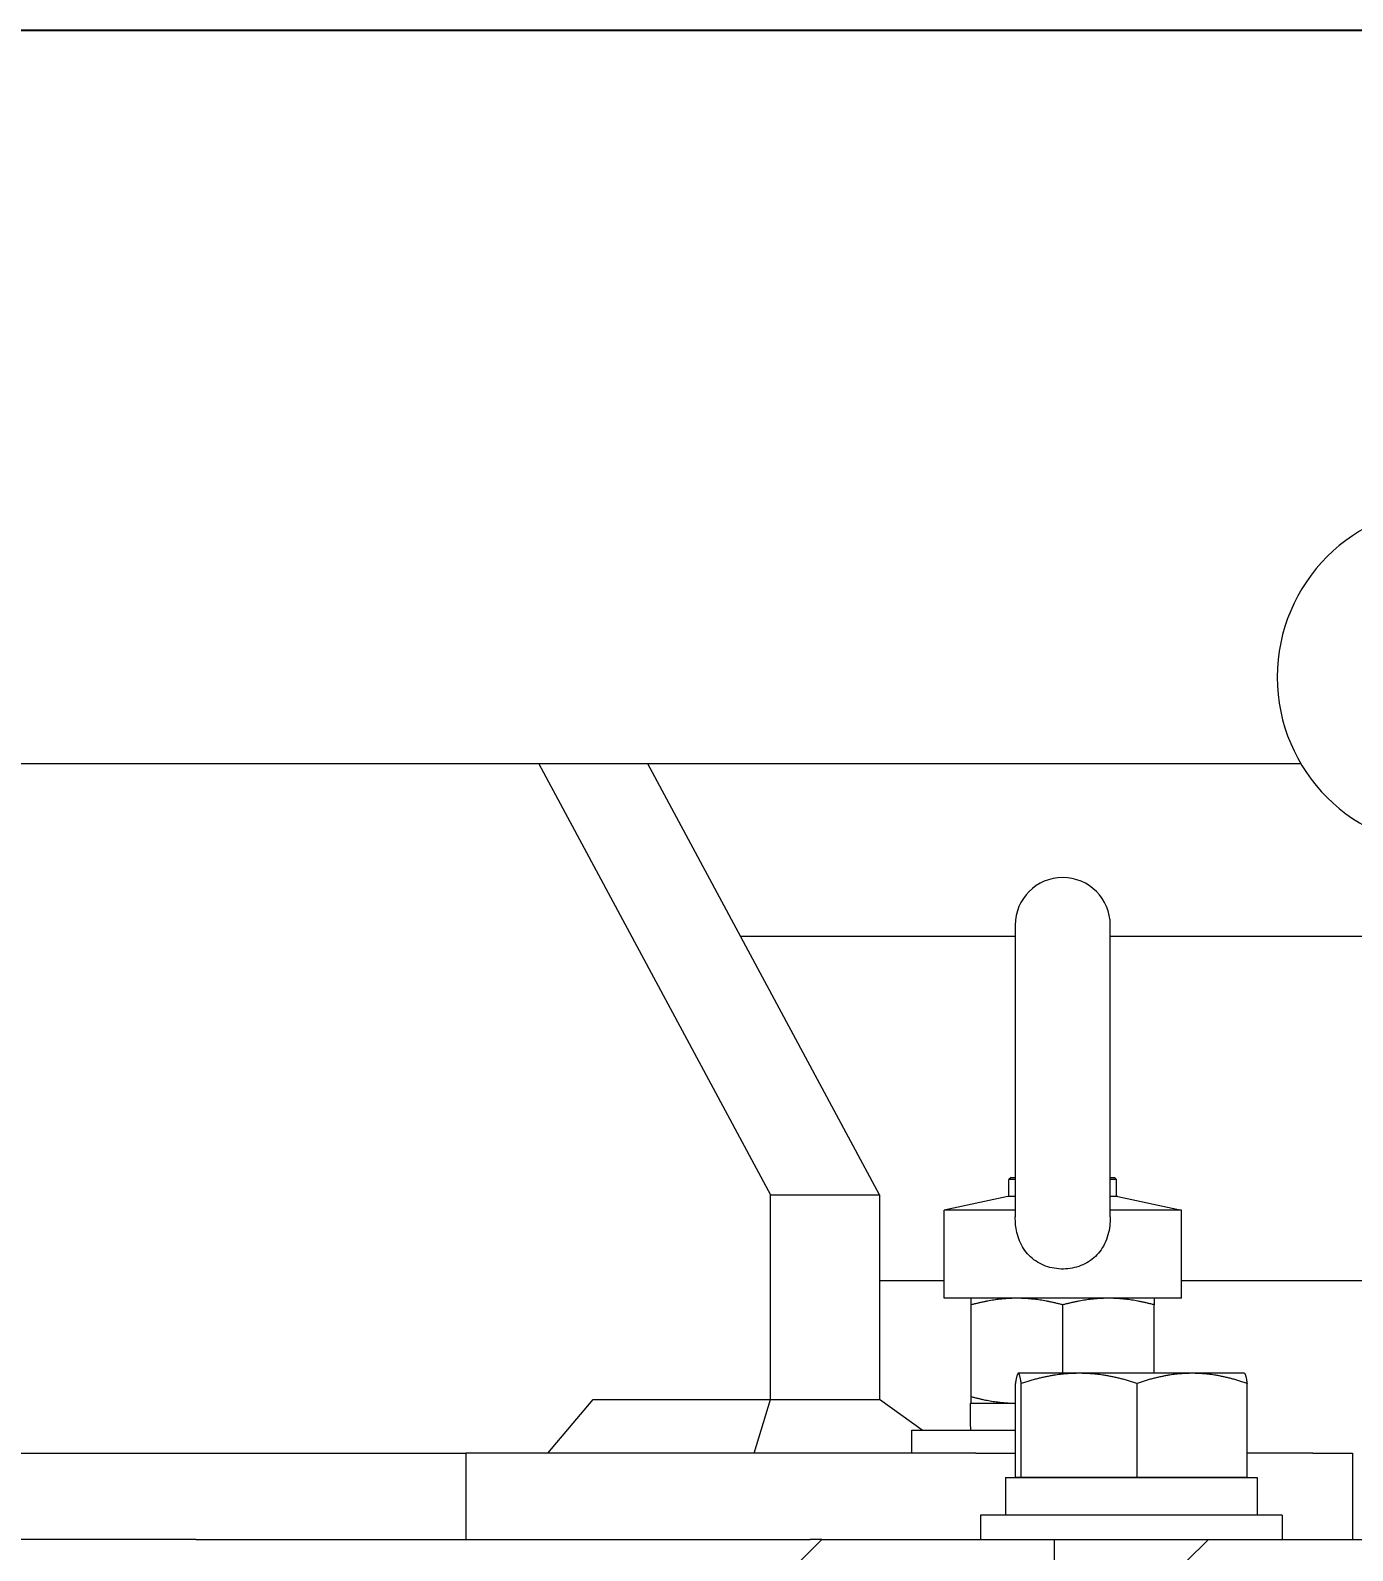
# Model space of a CAD drawing. Header units: inches. Extents: x 17 to 469, y 7 to 301.
# Drawn here: x 79.47 to 87.14, y 136.49 to 145.31 of the extents above; entities that cross this region are included whole.
import ezdxf

# ---------------------------------------------------------------- set-up
doc = ezdxf.new("R2010")
doc.units = ezdxf.units.IN
doc.header["$LTSCALE"] = 14
doc.header["$MEASUREMENT"] = 0
doc.linetypes.add('DASHED_SPACE', pattern=[0.2067, 0.1654, -0.0413])
for name, color, linetype, lineweight in [('Dimension (ANSI)', 7, 'Continuous', 25), ('Sketch Geometry (ANSI)', 7, 'Continuous', 25), ('Visible (ANSI)', 7, 'Continuous', 50)]:
    doc.layers.add(name, color=color, linetype=linetype, lineweight=lineweight)
doc.styles.add('MEMCOR Medium', font='arial.ttf')
doc.dimstyles.new('Default (ANSI)', dxfattribs={"dimscale": 14, "dimtxt": 0.15, "dimasz": 0.098425, "dimexe": 0.125, "dimexo": 0.0625, "dimgap": 0.031496, "dimtad": 0, "dimtih": 1, "dimtoh": 1, "dimdec": 4, "dimrnd": 1e-08, "dimzin": 3, "dimdsep": 46, "dimlunit": 5, "dimtxsty": 'MEMCOR Medium', "dimcen": 0.09, "dimdle": 0.393701, "dimclrd": 256, "dimclre": 256, "dimclrt": 256, "dimadec": 0, "dimazin": 1, "dimtfac": 0.8, "dimtofl": 0, "dimtmove": 0, "dimatfit": 3, "dimfxl": 1, "dimfrac": 1, "dimtolj": 1, "dimtzin": 4, "dimlwd": -1, "dimlwe": -1, "dimarcsym": 0})

# ---------------------------------------------------------------- blocks, each defined once
blk = doc.blocks.new('*D23')
at = {"layer": 'Defpoints', "color": 0, "transparency": 16777216}
for p in [(90.292, 145.3089), (29.8624, 42.0809), (70.4461, 42.0809)]:
    blk.add_point(p, dxfattribs=at)
at = {"layer": 'Dimension (ANSI)', "transparency": 16777216}
for p, q in [((89.417, 145.3089), (28.1124, 145.3089)), ((29.8624, 143.9309), (29.8624, 97.6246)), ((29.8624, 43.4588), (29.8624, 89.7651)), ((69.5711, 42.0809), (28.1124, 42.0809))]:
    blk.add_line(p, q, dxfattribs=at)
for points in [[(29.6327, 143.9309), (30.092, 143.9309), (29.8624, 145.3089)], [(29.6327, 43.4588), (30.092, 43.4588), (29.8624, 42.0809)]]:
    blk.add_solid(points, dxfattribs=at)
at = {"layer": 'Dimension (ANSI)', "transparency": 16777216, "char_height": 2.1, "attachment_point": 5, "style": 'MEMCOR Medium'}
for s, insert in [('\\A1; 103{\\H0.8x;\\S1#4;} in', (29.8624, 95.8379)), ('\\A1;[2622.0 mm]', (29.8624, 91.9081))]:
    blk.add_mtext(s, dxfattribs=dict(at, insert=insert))

msp = doc.modelspace()

# ---------------------------------------------------------------- linework, layer by layer
at = {"layer": 'Sketch Geometry (ANSI)', "linetype": 'DASHED_SPACE', "ltscale": 1.159922}
msp.add_line((113.80726, 145.30889), (33.24927, 145.30889), dxfattribs=at)
at = {"layer": 'Visible (ANSI)', "linetype": 'Continuous', "lineweight": 18}
for p, q in [((82.42209, 141.05389), (74.1187, 141.05389)), ((83.05433, 141.05389), (82.42209, 141.05389)), ((82.42209, 141.05389), (83.76692, 138.55389)), ((86.84433, 141.05389), (83.05433, 141.05389)), ((84.39916, 138.55389), (83.05433, 141.05389)), ((85.18637, 140.11824), (85.18637, 138.42453)), ((85.73755, 138.42453), (85.73755, 140.11824)), ((83.59227, 140.05389), (85.18637, 140.05389)), ((85.73755, 140.05389), (87.65165, 140.05389)), ((85.16196, 138.65389), (85.14946, 138.64139)), ((85.16196, 138.65389), (85.18637, 138.65389)), ((85.73755, 138.65389), (85.76196, 138.65389)), ((85.76196, 138.65389), (85.77446, 138.64139)), ((85.18637, 138.64139), (85.14946, 138.64139)), ((85.14946, 138.54324), (85.14946, 138.64139)), ((85.77446, 138.64139), (85.73755, 138.64139)), ((85.77446, 138.54324), (85.77446, 138.64139)), ((83.76692, 137.36639), (83.76692, 138.55389)), ((83.76692, 138.55389), (84.39916, 138.55389)), ((84.39916, 138.55389), (84.39916, 137.36639)), ((85.1425, 138.54324), (84.77299, 138.4647)), ((85.18637, 138.54324), (85.1425, 138.54324)), ((85.78143, 138.54324), (85.73755, 138.54324)), ((85.78143, 138.54324), (86.15094, 138.4647)), ((85.18637, 138.4647), (84.77299, 138.4647)), ((84.77299, 137.95289), (84.77299, 138.4647)), ((86.15094, 138.4647), (85.73755, 138.4647)), ((86.15094, 137.95289), (86.15094, 138.4647)), ((84.77299, 138.05389), (84.39916, 138.05389)), ((88.31437, 138.05389), (86.15094, 138.05389)), ((86.15094, 137.95289), (84.77299, 137.95289)), ((84.93096, 137.38219), (84.93096, 137.91458)), ((85.46196, 137.51752), (85.46196, 137.91458)), ((85.99296, 137.51752), (85.99296, 137.91458)), ((85.20363, 137.51752), (85.20299, 137.51714)), ((85.20428, 137.51752), (85.20363, 137.51752)), ((85.55716, 137.51752), (85.20428, 137.51752)), ((86.21252, 137.51752), (85.55716, 137.51752)), ((86.51563, 137.51752), (86.21252, 137.51752)), ((86.51563, 137.51752), (86.51628, 137.51714)), ((85.18748, 136.91352), (85.18748, 137.45893)), ((85.22108, 136.91352), (85.22108, 137.45893)), ((85.89324, 136.91352), (85.89324, 137.45893)), ((86.53179, 136.91352), (86.53179, 137.45893)), ((82.47335, 137.05389), (82.73678, 137.36639)), ((82.73678, 137.36639), (83.76692, 137.36639)), ((83.67159, 137.05389), (83.76692, 137.36639)), ((83.76692, 137.36639), (84.39916, 137.36639)), ((84.64566, 137.18789), (84.39916, 137.36639)), ((84.92546, 137.34389), (85.18748, 137.34389)), ((84.92546, 137.34389), (84.92546, 137.29848)), ((84.58696, 137.18789), (85.18748, 137.18789)), ((84.58696, 137.05389), (84.58696, 137.18789)), ((78.21189, 137.05389), (81.99917, 137.05389)), ((84.9578, 137.05389), (81.99917, 137.05389)), ((81.99917, 137.05389), (81.99917, 136.55389)), ((84.9578, 137.05389), (85.18748, 137.05389)), ((86.91274, 137.05389), (86.53179, 137.05389)), ((86.91274, 137.05389), (87.14377, 137.05389)), ((87.14377, 137.05389), (87.14377, 136.55389)), ((85.13013, 136.91351), (86.58913, 136.91351)), ((85.13013, 136.91351), (85.13013, 136.69451)), ((85.20428, 136.91352), (85.18748, 136.91352)), ((85.20363, 136.91352), (85.20363, 136.91351)), ((85.22108, 136.91352), (85.20428, 136.91352)), ((85.55716, 136.91352), (85.22108, 136.91352)), ((85.89324, 136.91352), (85.55716, 136.91352)), ((86.21252, 136.91352), (85.89324, 136.91352)), ((86.53179, 136.91352), (86.21252, 136.91352)), ((86.51563, 136.91352), (86.51563, 136.91351)), ((86.58913, 136.91351), (86.58913, 136.69451)), ((86.73463, 136.69451), (84.98463, 136.69451)), ((84.98463, 136.69451), (84.98463, 136.55389)), ((86.73463, 136.69451), (86.73463, 136.55389)), ((79.60822, 136.55389), (78.88693, 136.55389)), ((80.43199, 136.55389), (79.60822, 136.55389)), ((80.43199, 136.55389), (83.99605, 136.55389)), ((84.06378, 136.55389), (83.93378, 136.42389)), ((84.06378, 136.55389), (83.99605, 136.55389)), ((84.06378, 136.55389), (84.6638, 136.55389)), ((84.6638, 136.55389), (84.94243, 136.55389)), ((84.94243, 136.55389), (85.09387, 136.55389)), ((85.09394, 136.55389), (85.09387, 136.55389)), ((85.09394, 136.55389), (86.30684, 136.55389)), ((85.41213, 136.55389), (85.41213, 134.05389)), ((86.30684, 136.55389), (86.17684, 136.42389)), ((86.30684, 136.55389), (86.4003, 136.55389)), ((86.4003, 136.55389), (86.68592, 136.55389)), ((86.68592, 136.55389), (87.70599, 136.55389))]:
    msp.add_line(p, q, dxfattribs=at)
for centre, radius, start, end in [((87.69584, 141.55695), 0.98901, 90, 270), ((85.46196, 140.11824), 0.27559, 0, 180)]:
    msp.add_arc(centre, radius, start, end, dxfattribs=at)
msp.add_ellipse((85.46196, 137.29848), major_axis=(0, -3.04264), ratio=0.176327, start_param=4.712389, end_param=4.7487437, dxfattribs=at)
msp.add_open_spline([(85.73756, 138.42453), (85.73758, 138.38946), (85.73376, 138.35457), (85.71381, 138.28225), (85.69724, 138.25026), (85.65632, 138.1973), (85.63073, 138.17522), (85.57169, 138.1417), (85.53893, 138.13069), (85.47004, 138.12052), (85.43447, 138.12167), (85.36594, 138.13651), (85.33362, 138.15005), (85.27706, 138.18844), (85.25347, 138.2125), (85.21639, 138.26944), (85.20371, 138.30103), (85.18921, 138.36412), (85.18636, 138.39428), (85.18637, 138.42453)], degree=3, knots=[0.1022736, 0.1022736, 0.1022736, 0.1022736, 0.3702973, 0.3702973, 0.6788515, 0.6788515, 0.9938979, 0.9938979, 1.3099728, 1.3099728, 1.6318801, 1.6318801, 1.9536592, 1.9536592, 2.2689911, 2.2689911, 2.585056, 2.585056, 2.8600622, 2.8600622, 2.8600622, 2.8600622], dxfattribs=at)
for points, weights in [([(84.93096, 137.91458), (84.93096, 137.95289), (84.93096, 137.95289)], [1, 1.0379548493, 1]), ([(85.19646, 137.95289), (85.07325, 137.95289), (84.93096, 137.91458)], [1, 1.0379548493, 1]), ([(85.46196, 137.91458), (85.31968, 137.95289), (85.19646, 137.95289)], [1, 1.0379548493, 1]), ([(85.72746, 137.95289), (85.60425, 137.95289), (85.46196, 137.91458)], [1, 1.0379548493, 1]), ([(85.99296, 137.91458), (85.85068, 137.95289), (85.72746, 137.95289)], [1, 1.0379548493, 1]), ([(85.99296, 137.95289), (85.99296, 137.95289), (85.99296, 137.91458)], [1, 1.0379548493, 1]), ([(85.20428, 137.51752), (85.19648, 137.51752), (85.18748, 137.45893)], [1, 1.0379548493, 1]), ([(85.22108, 137.45893), (85.21208, 137.51752), (85.20428, 137.51752)], [1, 1.0379548493, 1]), ([(85.55716, 137.51752), (85.40119, 137.51752), (85.22108, 137.45893)], [1, 1.0379548493, 1]), ([(85.89324, 137.45893), (85.71314, 137.51752), (85.55716, 137.51752)], [1, 1.0379548493, 1]), ([(86.21252, 137.51752), (86.06434, 137.51752), (85.89324, 137.45893)], [1, 1.0379548493, 1]), ([(86.53179, 137.45893), (86.36069, 137.51752), (86.21252, 137.51752)], [1, 1.0379548493, 1]), ([(86.51628, 137.51714), (86.52348, 137.51299), (86.53179, 137.45893)], [1.00559007881, 1.03491660113, 1]), ([(84.93096, 137.34389), (84.93096, 137.34389), (84.93096, 137.38219)], [1, 1.0379548493, 1]), ([(84.93096, 137.38219), (85.06842, 137.34519), (85.18748, 137.34394)], [1, 1.03661941921, 1.00257688677])]:
    msp.add_rational_spline(points, weights, degree=2, dxfattribs=at)

# ---------------------------------------------------------------- dimensions: what is measured, and where the dimension line sits
at = {"layer": 'Dimension (ANSI)'}
dim = msp.add_linear_dim(base=(29.86236, 42.08089), p1=(90.29196, 145.30889), p2=(70.44608, 42.08089), angle=90, text=' <> in\\X[2622.0 mm]', dimstyle='Default (ANSI)', override={"dimgap": 0.031496, "dimdec": 4, "dimpost": '', "dimtol": 0, "dimlim": 0, "dimtp": 0, "dimtm": 0, "dimtdec": 2, "dimatfit": 1}, dxfattribs=at)
dim.commit()
dim.dimension.update_dxf_attribs({"geometry": '*D23', "text_midpoint": (29.86236, 93.69489), "dimtype": 160})

doc.saveas('drawing.dxf')
